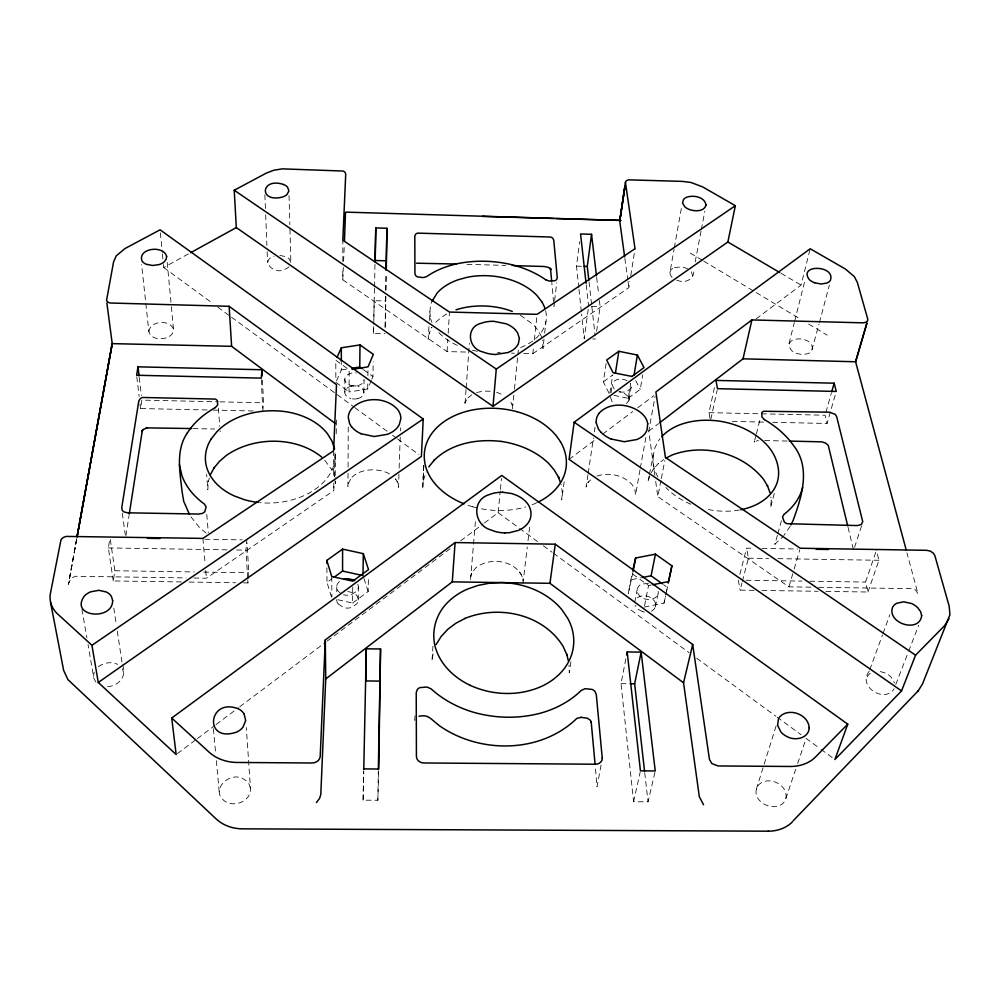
<?xml version="1.0" encoding="UTF-8"?>
<svg xmlns="http://www.w3.org/2000/svg" width="1000" height="1000" viewBox="0 0 1000 1000"><rect width="100%" height="100%" fill="white"/><g stroke="black" fill="none" stroke-linecap="round" stroke-linejoin="round"><path stroke-width="0.75" stroke-dasharray="5 3.75" d="M465.5 352.038L447.088 351.587L342.8 279.8L342.8 267.638M342.812 261.55L342.825 240.25M648.5 583.288L641.562 584.138A10.5 7.925 12.2 0 0 638.075 587.075C635 592.175 640.088 597.863 645.062 598.987A10.725 8.1 12.2 0 0 658.225 591.45M344.825 392.188L344.85 379.188M348.05 473.288L347.9 486.463L348.387 483.275L348.1 483.975L351.35 477.975L350.95 478.488C359.6 467.875 379.55 467.762 390.138 474.263M348.075 467.075L348.225 426.675M371.188 380.637L367.7 388.975L349.062 391.975L349.162 369.837L335.788 360.213L335.863 380.875M337.825 599.738L352.612 603.038L352.725 587M358.212 599.925L358.35 587.075M171.375 306.675L173.525 329.525L172.338 333.713A12.325 8.037 -4.1 0 1 166.312 337.812C160.375 339.825 150.612 338.963 148.887 331.737L141.625 264.575M363.888 392.625L364.05 379.625A9.65 6.587 0.8 0 1 363.413 381.863L362.675 382.875A9.438 6.45 0.8 0 1 359.075 385.213L357.55 385.675A9.65 6.587 0.8 0 1 350.913 385.538L349.45 385A9.438 6.45 0.8 0 1 346 382.5L345.337 381.438A9.65 6.587 0.8 0 1 345.438 376.95L346.25 375.938A9.438 6.45 0.8 0 1 349.862 373.625L351.388 373.188A9.65 6.587 0.8 0 1 356.287 372.975M627.175 380.763L625.763 380.087A9.525 6.45 8.8 0 0 617.812 379.425L616.388 379.862A9.325 6.312 8.8 0 0 613.25 382.163L612.375 385.387L614.038 388.675A9.325 6.312 8.8 0 0 615.1 389.637M367.7 388.975L367.788 383.075M367.9 375.712L368.013 368.338M378.638 771.988L377.863 800.263L363.088 800.188L363.55 771.875M377.863 800.263L378.312 770.863M385.613 296.488L385.112 329.075L385.9 296.35M385.712 290.287L385.975 273.212M386 290.163L386.262 273.137M610.388 397.075L612.013 401.488A9.262 6.312 8.9 0 0 614.312 403.275M352.612 603.038L368.162 591.487L368.413 576.9M373.562 333.438L373.7 325.637L373.562 333.438L385.037 333.725M371.775 379.25L372.938 376.475L373.2 361.737M363.088 800.188L363.75 770.763M374.425 288.3L373.762 324.125L374.137 300.675L385.838 300.988M374.6 286.875L374.975 263.538M148.887 331.737C149.925 320.55 170.275 319.05 173.525 329.525M122.4 664.912C127.788 675.837 117.888 687.2 106.737 686.438M398.925 474.275L398.575 487.413L397.088 481.112M399.137 468.075L400.225 437.075M400.438 430.875L400.55 427.775M423.762 465.412L422.725 489.188L423.75 466.1M193.925 578.025L206.4 578.212L333.787 490.6L334.113 482.938M334.375 476.812L335.487 450.737M336.213 433.75L336.6 419.888M342.8 279.8L343.325 267.425M343.587 261.238L344.325 244.225M423.775 465.662L423 481.725L426.175 471.95M93.525 676.4L94.188 672.275M428.95 326.587L428.225 339.212L429.387 332.788L429.1 333.475L431.887 327.337L431.463 327.9M429.263 320.637L430.5 305.075L432.025 301.275M415.025 715.713L414.775 720.312L415.075 719.013M447.088 351.587L447.812 339.425M448.175 333.338L449.45 312.062M432.962 646.15L431.962 661.188L433.338 651.963L433.188 652.675M466.037 389.6L464.925 405.05L465.2 402.175L465.05 402.9L467.425 398.175L466.987 398.688L472.3 394.3M466.15 388.062L469.375 343.275M470.55 579.412L473.413 545.188M473.512 544.1L475.7 518M243.312 582.85L247.963 582.913L248.212 580.013M248.337 578.562L248.837 572.75L247.037 542.925M262.787 411.188L263.512 402.8L262.488 380.262M247.688 578.45L245.95 550.138L246.863 539.938M484.412 522.975L498.137 512.663L500.25 490.95M500.412 489.4L501.463 478.55M513.812 395.138L512.425 409L512.1 403.95L512.288 404.65L509.412 399.65M514.438 388.975L517.675 356.625M517.825 355.087L518.438 348.925M523.675 353.462L532.85 353.688L533.663 346.112M534.325 340.062L536.95 315.85M543.987 339.05L543.013 348.612L542.362 340.2M544.65 333.175L545.962 321.425M554.462 301.962L553.962 306.5L551.8 282.425M554.625 300.487L556.712 282.725M522.925 583.7L527.275 546.975M528 540.85L529.812 525.55M578.787 287.775L576.487 266.163L579.6 241.65M785.938 798.263C788.1 785.913 772.087 776.988 761.737 782.525A15.488 12.425 22.6 0 0 757.087 787.2C750.025 803.675 780.475 815.425 785.938 798.263L795.713 769.25M588.225 309.438L584.225 338.725L581.587 314.025M564.175 481.812L561.675 499.975L562.325 491.8L562.325 492.55L561.175 484.35M596.613 331.312L600.125 306.663L599.4 300.5M812.2 349.613C814.425 334.825 780.375 335.6 791.413 350.35A11.963 7.675 12.9 0 0 796.413 353.387L802.487 354.613L808.075 353.675A11.963 7.675 12.9 0 0 811.637 350.85L819 324.1M587.938 474.762L586.1 487.038L588.25 481.887L587.888 482.5L592.562 478.162M588.175 473.237L593.462 437.95M594.388 431.812L595.075 427.212M609.038 393.225L603.362 381.838L606.663 360.025M125.9 535.75L129.012 515.688M609.9 393.038L612.612 375.588M611.05 392.8L612.388 384.263M532.85 353.688L628.9 287.613L629.837 281.625M630.775 275.637L635.013 248.7M181.388 581.938L113.263 580.938L114.875 570.737L110.25 539.188M207.087 409.975L140.55 408.525L141.875 400.112L218.287 401.8M113.263 580.938L108.35 547.925L110.025 537.688M570.938 661.787L569.25 672.85L569.025 665.05M613.95 395.363L628.225 398.288L630.65 383.762M629.038 399.75L631.175 386.938M628.225 398.288L640.238 389.363L642.75 374.85M672.1 277.4L670.362 274.962L669.938 272.438L674.038 249.412M674.312 247.887L681.688 206.45M640.013 469.812L635.538 495.025L634.875 489.375L631.812 484.225C622.737 474.712 607.688 471.838 595.55 476.587M640.288 468.288L646.112 436.163M76.575 539.375L68.525 583.612L70.912 578.5L75.487 576.263L186.137 577.913M654.862 475.387L648.75 431.125L649.85 425.1M650.125 423.6L655.062 396.475M651.438 584.975L648.562 585.538L632.038 573.638L628.237 593.787L632.913 572.425M649.125 475.962L648.012 481.85L649.675 476.025M649.412 474.5L654.812 447.887L658.375 440.938A63.987 44.662 12.4 0 1 659.95 438.787M676.688 280.2A11.387 7.138 9.4 0 0 678.538 280.788C686.137 283.475 695.225 278.475 693.737 269.45M695.2 261.788L701.05 231.137M701.338 229.6L704.85 211.213M601.075 765.1L597.013 786.812L595.225 765.713M634.7 602.4L637.15 589.725M654.9 772.425L648.037 801.812L633.587 801.737L621 683.662L626.312 656.475M810.8 587.175L788.938 586.85L657.8 496.613L661.038 480.062M661.325 478.55L664.85 460.5M644.538 605.662L648.562 585.538M655.337 606.9L658.263 592.875M644.25 607.087L664.025 603.1L665.525 595.962M665.825 594.538L667.312 587.4L663.575 584.712M664.025 603.1L666.175 593.05M666.475 591.613L668.612 581.562M709.975 418.175L709.013 412.65L715.013 384.8M710.775 419.475L717.163 390.163M633.587 801.737L640.125 772.325M289.037 266.762A11.638 7.375 -0.6 0 1 284.55 269.363C275.1 275.312 259.2 261.05 273.975 256.262M470.838 575.9L470.675 576.625L471.763 573.237L471.425 573.875L475.387 568.275C488.663 556.487 516.1 559.812 522.725 578.088L522.525 577.4L523.125 580.925L523.125 580.2M756.038 435.525L754.15 441.887L758.475 440.438M756.4 434.05L760.037 419.338M756.175 318.825L801.075 285.087L810.2 248.762M788.988 343.625L794.3 322.587M794.675 321.087L805.3 279.025M669.938 272.438L670.888 270.087A11.387 7.138 9.4 0 1 674.562 267.587M739.837 574.325L746.6 548.162L754.325 548.288M754.125 590.35L740.088 590.138L741.988 582.875M742.362 581.425L748.425 558.188L746.6 548.162M819.4 322.6L829.388 285.075M774.312 493.413L770.575 507.738L771.25 500.175L771.325 500.913L770.775 497.038M777.375 535.363L774.95 544.15L782.862 536.775M777.775 533.9L781.413 520.725M825.888 412.312L831.275 393.375M772.65 422.287L827.062 423.475L835.425 394.35M209.363 478.05L208.238 481.887L208.275 481.15L207.812 489.75L206.65 474.225M788.938 586.85L793.725 570.525M794.163 569.038L799.8 549.725M756.325 789.225L776.312 725.288M854.562 547.288L862.188 523.962M797.675 763.45L805.987 738.8M825.863 591.4L867.975 592.013L865.562 582.062L875.925 551.737M869.25 671.175C856.988 686.375 884.575 703.825 894.112 688.775M867.975 592.013L878.938 560.275L876.413 550.3M869.775 669.725L882.475 634.95M883 633.5L889.887 614.663M895.788 684.438L908.088 652.663M908.65 651.225L918.713 625.225M336.475 380.975L341.337 369.925L341.337 362.55M790.238 526.225L783.812 535.55M628.763 400.838L626.35 403.55M651.338 472.675L653.575 468.675L653.188 469.288L658.512 463.35L658.012 463.812L663.637 459.588M435.788 322.225L441.488 317.188L448.013 313.25M648.75 431.125L658.538 423.612M177.387 753.6L196.112 739.538M197.362 738.6L214.838 725.475M216.088 724.538L238.55 707.663M239.8 706.725L325.913 642.038M327.163 641.1L451.962 547.35M460.7 540.788L483.162 523.913M569.062 459.375L595.262 439.7M602.75 434.075L632.688 411.587M637.675 407.837L653.888 395.662M331.463 596.962L327.013 582.375L331.8 578.9M603.362 381.838L613.013 374.837M98.338 666.762C103.675 662.575 111.375 661.4 117.55 664.35M163.425 264.488L163.713 267.5L189.25 253.463M476.662 392.537L483.438 391.075L492.163 391.3M357.425 398.663L358.95 398.212A9.375 6.45 0.8 0 0 362.525 395.875L363.25 394.85A9.575 6.587 0.8 0 0 363.375 390.363L362.7 389.312A9.375 6.45 0.8 0 0 359.288 386.85L357.812 386.325M351.312 386.188L349.8 386.625A9.375 6.45 0.8 0 0 346.225 388.938L345.475 389.963A9.575 6.587 0.8 0 0 345.312 394.45L345.975 395.5A9.375 6.45 0.8 0 0 349.387 398L350.875 398.525M674.55 267.55L681.963 266.9L687.5 268.637M631.55 579.625L640.575 577.85M341.337 369.925L349.012 368.725M621 683.662L628.587 683.75M114.875 570.737L194.312 571.938M203.663 572.075L248.837 572.75M746.087 580.262L801.95 581.1M809.7 581.225L865.562 582.062M818.612 587.3L912.312 588.688L915.575 590.013L918.037 593.913L906.95 552.875M189.125 582.05L235.575 582.737M761.925 590.462L818.062 591.287M204.875 539.25L242.2 539.862M762.05 548.413L797.6 549M108.35 547.925L228.95 549.862M236.675 549.987L245.95 550.138M748.425 558.188L768.625 558.513M777.95 558.663L878.938 560.275M219.85 401.838L263.512 402.8M709.013 412.65L825.062 415.225L827.062 423.475M213.275 410.112L253.5 410.988M732.225 421.413L764.875 422.125M193.088 428.575L214.662 429.025M764.663 440.575L788.112 441.062M592.688 338.938L595.513 339.012M511.438 353.162L514.5 353.237M591.512 306.425L600.125 306.663M576.487 266.163L582.65 266.337M467.013 264.337L505.7 265.413M279.862 255.438L285.575 256.588A11.638 7.375 -0.6 0 1 289.6 259.4L290.887 263.113L289.875 226.25M347.788 591.525L353.075 592.712A10.525 8.125 -0.8 0 1 356.9 595.788L357.65 597.1A10.762 8.312 -0.8 0 1 356.662 604.062L350.925 607.638A10.762 8.312 -0.8 0 1 343.525 607.575L338.075 603.8M472.413 350.288L478.2 351.475M472.863 506.825C489.137 511.337 506.413 511.8 522.837 507.725A71.263 50.95 5.3 0 0 525.737 506.925M880.312 671.575L885.188 672.987A14.7 10.913 22 0 1 891.25 677.237L894.575 683.012M496.525 392.2L504 395.312M642.525 611.638L637.788 609.138L635.037 605.237M781.112 273.337L801.075 285.087M690.325 253.088L702.362 260.312M703.7 261.112L799.438 318.525M808.675 324.062L827.15 335.15M520.325 315.125L533.475 324.725L538.288 330.613L541.638 336.925M363.35 369.6L372.938 376.475M335.863 382.35L349.062 391.975M163.713 267.5L212.738 303.438M217.763 307.125L230.338 316.35M231.588 317.262L335.938 393.75M337.188 394.675L353.537 406.65M354.787 407.575L387.475 431.538M392.5 435.225L396.275 437.987M397.537 438.913L418.9 454.575M498.137 512.663L518.237 527.4M519.5 528.312L538.35 542.137M543.375 545.825L552.175 552.263M553.425 553.188L689.137 652.675M696.675 658.2L775.837 716.225M777.1 717.15L800.975 734.65M806 738.337L819.825 748.475M821.075 749.388L833.637 758.6M340.375 593.2L338.038 590.95A10.85 8.325 -0.7 0 1 337.425 583.95L338.363 582.663A10.613 8.15 -0.7 0 1 340.838 580.5M190.875 516.763L199.312 527.312L207.575 534.35M324.762 460.25L331.887 469.812L331.613 469.15L334.425 476.575L334.325 475.838M628.188 396.388L623.663 392.887A9.463 6.45 8.9 0 0 618.9 391.925M395.863 479.35L395.487 478.825L397.325 481.775M95.913 682.025L93.875 678.413L88.05 644.6M519.513 571.888L521.312 574.637M691.388 271.812L692.562 275.587M635.7 380.575L640.238 389.363M220.062 430.95L220.325 431.613M122.35 668.713L123.562 672.6M363.938 578.475L368.162 591.487M250.463 788.263L248.938 783.95A15.7 13.113 -10.3 0 0 243.625 779.125C230.75 770.612 209.938 789.112 223.95 800.575C233.475 808.225 251.562 801.413 250.463 788.263L246.287 727.537M848.062 527.362L853.5 550M738.337 580.15L740.088 590.138M81.95 609.25L86.9 637.962M113.8 608.062L116.363 624.963M117.287 631.112L122.163 663.375M429.712 311.712L430.675 318.463M624.862 258.4L627.837 279.925M628.05 281.462L628.9 287.613M655.7 481.45L657.8 496.613M122.3 513.15L125.213 534.362M334.95 480.538L335.363 483.537L335.325 477.625M596.663 277.413L598.663 294.337M136.8 376.763L139.125 396.425M140.013 403.988L140.55 408.525M139.238 377.425L141.35 395.575M589.025 281.9L591.65 305.05M591.825 306.6L595.163 335.925M644.737 772.7L648.037 801.812M586.237 284.8L588.65 306.35M578.962 289.325L581.425 312.475M160.375 232.838L162.262 252.425M162.4 253.938L163.275 262.975M167.213 262.475L171.238 305.15M213.375 728.662L215.775 754.562M216.337 760.662L219.3 792.663M202.9 538.4L205.188 564.425M205.725 570.55L206.4 578.212M206.762 514.4L208.287 532.5M334.913 452.925L335.325 476.138M218.412 408.225L219.725 426.413M247.775 579.938L247.963 582.913M261.325 379.637L262.65 408.188M264.875 194.8L265.438 208.637M265.675 214.788L266.913 245.538M267.15 251.7L267.587 262.462M289.037 195.538L289.837 224.725M653.05 455.4L653.188 463.25A63.837 44.55 12.4 0 0 659.188 479.062M326.875 567.737L327.013 582.375M331.763 576.512L331.887 596.962M333.6 450.788L333.725 476.812M333.75 482.938L333.787 490.6M336.75 586.763L336.775 593.913M335.238 456.912A65.075 46.212 -2.4 0 1 259.513 502.625M739.438 510.012A63.738 44.475 12.4 0 1 705.638 508.988M536.7 502.8A71.263 50.95 5.3 0 1 531.375 505.05M472.925 506.825A71.263 50.95 5.3 0 1 466.962 504.925M619.325 391.675A9.525 6.45 8.8 0 0 627.212 391.362L630.9 388.038A9.525 6.45 8.8 0 0 630.35 383.55M628.225 396.413A9.463 6.45 8.9 0 1 628.8 400.863M690.825 504.225A63.975 44.65 12.4 0 1 665.85 487.525M357.788 584.25A10.85 8.325 -0.7 0 1 356.788 591.225L351 594.8A10.85 8.325 -0.7 0 1 343.537 594.725M337.987 603.8A10.762 8.312 -0.8 0 1 336.7 599.625M357.388 398.688A9.575 6.587 0.8 0 1 350.838 398.537M351.275 386.163A9.575 6.587 0.8 0 1 357.775 386.3M500.363 352.275A58.562 38.4 4.7 0 1 497.45 352.5M457.3 345.387A58.562 38.4 4.7 0 1 438.65 332.388M431.987 322.45A58.562 38.4 4.7 0 1 430.538 318.438M545.638 310.738A58.463 38.338 4.7 0 1 519.5 347.962M867.125 676.963A14.7 10.913 22 0 1 871.25 672.837M651.287 611.15A10.625 8.088 12.3 0 0 654.737 608.2A10.637 8.088 12.3 0 0 654.613 601.3C651.45 596.312 644.425 594.487 639.087 596.812A10.412 7.925 12.3 0 0 635.625 599.75M644.338 612.038A10.625 8.088 12.3 0 1 642.513 611.65M76.775 538.525L68.438 584.45L76.787 538.525M775.4 543.438L774.938 544.1L775.4 543.438M754.625 441.45L754.188 442.062L754.688 441.425"/><path stroke-width="1.5" d="M334.2 577.163L342.575 571.075L342.587 549.113L363.3 553.65L368.537 569.6L352.775 581.163L331.763 576.512L326.8 560.413L342.587 549.113M625.425 182.4L635.013 248.7L537.112 314.337L449.45 312.062L342.825 240.25L345.725 174.062L345.037 172.338A5.763 3.45 1.3 0 0 343.025 171.038L282.375 168.863L273.775 170.238L266.262 173.137L234.225 190.238L236.312 227.587L492.987 406.362L727.862 242L735.35 205.7L702.7 186.925L690.975 182.475L682.337 181.388L628.775 179.85A5.663 3.375 7.7 0 0 625.55 181.887L619.738 221.125L624.65 256.863M362.163 368.75L359.762 367.025L359.988 344.925L341.337 347.8L337.025 357.45M189.45 514.375L183.75 501.425L182.087 491.725C180 472.137 175.387 450.325 187.4 432.812M363.025 574.125L363.3 553.65M378.338 769.312L380.55 648.975L366.3 648.812L363.775 769.212M386.012 270.113L386.938 228.275L375.788 227.95L375.012 261.988M380.55 648.975L378.725 769.013L363.6 768.9M386.3 270.05L386.938 228.275M366.3 648.812L365.763 680.938L379.7 681.087M375.788 227.95L375.2 260.5L386.163 260.8M98.263 682.475L421.413 456.413L423.212 418.988L160.075 229.812L125.075 248.5L116.213 255.875L113.6 261.775L106.562 300.3A6.438 4.088 -4.8 0 0 110.113 303L229.125 306.312L336.5 384.625L333.6 450.788L202.9 538.4L66.287 536.413A7.488 5.375 -10 0 0 63.15 537.675A7.488 5.375 -10 0 0 60.987 539.775L50.4 593.5C48.925 601.025 51.95 608.85 57.575 613.938L91.938 645.288L98.263 682.475L176.15 754.538L171.713 718.037L501.763 475.45L847.75 724.175L815.337 757.15C808.75 763.65 799.375 766.488 790.263 766.475L718.075 765.95L711.85 763.575L709.438 759.35L692.688 644.463L555.262 544.2L455.1 542.55L325.3 639.925L325.737 678.938L320.8 794.463L319.625 798.3L316.4 802.575M344.45 241.125L345.5 212.562M325.3 639.925L320.2 756.425C319.938 760.462 315.775 763.1 311.975 763L236.825 762.45C226.938 762.312 216.962 759.125 209.488 752.513L171.713 718.037M325.737 678.938L452.262 581.862L455.1 542.55M262 369.75L261.262 378.137L136.625 375.25L138 366.838L262 369.75L262.275 375.763M492.987 406.362L496.287 369.075L735.35 205.7M790.913 524.9L793.188 520.262C801.812 496.538 811.062 467.625 793.438 445.425A89.125 62.213 12.4 0 0 764.388 419.613M588.85 280.35L587.275 266.462L591.538 234.312L580.575 233.988L586.062 283.263M703.55 804.75L699.312 796.712L683.55 682.775L549.95 583.312L555.262 544.2M917.812 691.475L922.537 683.888L949.925 614.725L949.188 606.188L934.85 555.638L933.225 553.025L930.212 551.075L926.65 550.325L800.238 548.237L665.438 457.488L655.888 391.95L751.9 319.938L862.95 322.837L865.763 322.375L867.525 320.975L867.738 319.012L857.362 282.438L854.3 276.562L845.212 268.913L810.2 248.762L574.163 422.238L569.062 459.375L901.538 690.913L834.9 759.525L847.75 724.175M619.738 221.125L624.963 186.088L619.763 221L620.588 220.387L345.988 212.125M129.25 514.15L142.375 430.138L141.988 431.562L143.425 429.375L147.162 427.863L145.787 428.225M615.425 373.088L618.85 351.3L637.4 355.05L644.013 367.587L631.862 376.5M633.987 375.363L637.4 355.05M77.125 536.325L112.225 343.688L106.875 302.975M633.188 570.975L635.638 558L655.438 554.163L671.912 565.825L668.612 581.562L652.862 584.688M626.6 654.963L627.188 651.938L641.137 652.113L655.238 770.95L640.45 770.85L627.188 651.938M662.325 583.825L651.1 575.775L655.438 554.163M644.562 771.162L634.65 683.812L641.137 652.113M668.225 583.075L671.912 565.825M659.762 422.675L743.025 358.812L751.9 319.938M632.688 570.788L635.638 558M683.55 682.775L692.688 644.463M831.688 391.925L834.175 383.188L715.962 380.412L717.475 388.688L836.263 391.438L834.175 383.188M855.562 361.863L866.925 322.863M906.263 550.175L855.6 361.775L866.838 323.525M901.538 690.913L915.575 655.188L944.525 625.725L948.975 618.725M432.025 301.275L437.225 292.9A58.7 38.5 4.7 0 1 457.95 279.837L466.9 277.362A58.463 38.338 4.7 0 1 515.075 281.4A58.7 38.5 4.7 0 1 537 295.575L541.7 301.637M210.275 474.888L214.275 467.525L213.912 468.088L219.562 461.262L226.238 455.525C253.95 435.975 296.575 436.4 321.725 457.113M436.15 644.488L441.25 636.337L448.013 629.087L455.8 623.288L465.238 618.337M211.363 438.75L216.912 431.712A65.225 46.325 -2.4 0 1 242 415.9C255.787 411.062 270.625 409.688 285.1 411.6A65.05 46.2 -2.4 0 1 327.675 434.025L332.038 441.238L334.588 448.938M428.775 466.938L434.288 460.087L433.862 460.575C450.95 443.425 476.875 438.575 501.2 441.425L501.163 441.413C518.575 443.963 535.65 450.925 548.475 463.212L554.188 469.938L558.787 477.612L558.45 477.025L560.388 482.375M598.625 413.688C609.775 400.938 631.688 403.4 643.05 414.663A26 18 9.2 0 1 647.725 423.862M793.125 820.85L918.188 690.837M792.4 821.862C786.075 828.25 777 831.225 768.138 831.2M618.85 351.3L606.663 360.025L613.062 372.675L632.225 376.5M91.938 645.288L423.212 418.988M215.35 407.512L217.65 405.037L217.4 400.712A6.45 4.412 -3.6 0 0 215.275 399.075L142.537 397.463A6.513 4.412 -5.4 0 0 139.963 399L138.775 401.163L121.725 507.75L122.225 510.238A6.95 4.963 -7.6 0 0 124.412 512.087L127.7 512.812L198.65 514.05L202.113 513.45A6.875 4.975 -5.4 0 0 204.788 511.688L206.125 506.85L204.312 503.988A90.85 64.538 -2.4 0 1 181.9 475.538L179.412 464.738M190.6 252.712L236.312 227.587M666.087 458.075L672.25 454.938C703.812 443.25 742.038 452.612 763.462 479.175L767.613 486.125L767.362 485.525L770.212 493.175M464.85 618.475C499.212 604.388 543.612 614.4 563.212 646.562L566.95 654.925L566.763 654.262L568.35 660.85M456.012 309.85C472.663 304.3 494.637 304.55 512.288 311.462M419 716.225C428.525 714.463 429.325 717.9 439.975 726.137C480.325 754.025 540.85 753.413 576.838 718.388L581.213 717.325M642.075 577.55L651.1 575.775M344.137 579.113L347.837 578.663L353.175 579.85A10.613 8.15 -0.7 0 1 354.688 580.7M352.062 369.387L368.038 366.863L373.338 354.375L359.988 344.925M352.088 368.237L359.762 367.025M416.512 263.2L456.188 264.025M147.075 427.887L191.537 428.537M112.362 343.638L231.625 346.325L335.363 423.55M504.738 532.913L509.55 532.688L518.438 530.375A27.462 20.225 5.8 0 0 528.075 522.987C532.625 516.925 531.65 508.212 526.763 502.663A27.462 20.225 5.8 0 0 516.35 495.2L511.987 493.6L502.625 492.225M768.4 831.188L242.113 828.838C232.738 828.725 223.287 825.5 216.337 819.112L67.925 679.613L63.663 670.475L50.55 602.35M581.062 717.337L587.475 718.25L590.288 720.25L591.35 722.262L591.15 721.6L595.087 764.175M630.1 683.763L634.65 683.812M452.262 581.862L549.95 583.312M147.338 538.3L159.787 538.513M816.137 549.3L828.5 549.5M789.4 441.087L821.737 441.85L825.562 443.062L828.25 445.337L847.7 525.85M743.025 358.812L855.6 361.775M483.663 216.412L482.762 216.375L554.125 218.487M584.188 266.375L587.275 266.462M513.438 265.637L544.375 266.5L548.85 267.538L550.913 269.587L550.438 268.25L551.663 280.912M556.263 218.588L620.837 220.45M511.825 264.725C494.738 260.675 476.887 260.062 459.6 263.25A81.75 53.625 4.7 0 0 426.788 276.5L423.475 277.575L417.812 276.988A5.825 3.725 3 0 1 415.7 275.587L414.925 273.712L414.812 236.062L415.562 234.338A5.688 3.55 3 0 1 417.6 233.125L550.712 237.025A5.65 3.525 6.1 0 1 552.85 238.363L553.75 240.125L557.263 277.65L556.675 279.462A5.787 3.7 6.3 0 1 554.725 280.75L549.163 281.038L545.775 279.775M516.825 411.65C501.388 407.55 485.1 407.062 469.513 410.613A71.25 50.95 5.3 0 0 428.312 439.2C422.65 450.2 423.062 463.325 428.675 474.237A71.263 50.95 5.3 0 0 464.062 503.825M342.575 571.075L363 575.588M814.6 282.75L820.962 284L826.762 283.087A12.438 7.612 12.4 0 0 830.425 280.3C835.713 264.85 797.525 264.137 809.4 279.713A12.438 7.612 12.4 0 0 814.625 282.762M283.4 184.45C261.038 177.013 258.163 202.963 282.312 197.1A12.1 7.3 -0.2 0 0 286.975 194.55L288.9 190.938L287.587 187.237A12.1 7.3 -0.2 0 0 283.4 184.475M610.95 438.963L624.263 441.725L636.95 439.5A26 18 9.2 0 0 645.537 432.912L647.038 430.05L647.725 423.812M360.988 433.725L374.2 436.525L387.525 434.288A26.263 18.375 1.3 0 0 397.3 427.65L399.263 424.762L400.875 418.475A26.312 18.4 1.3 0 0 397.425 409.263C386.125 396.875 363.938 396.388 352.1 408.263A26.312 18.4 1.3 0 0 348.263 417.35L349.625 423.713L351.475 426.675M470.288 685.387C492.713 695.65 519.475 696.438 542.038 686.15A70.237 55.325 6.5 0 0 567.875 618.575L562.087 609.975A70.512 55.55 6.5 0 0 535.638 590.125A70.35 55.412 6.5 0 0 501.2 582.575L489.425 583.2L478.038 585.413L467.362 589.138A70.512 55.55 6.5 0 0 442.612 608.337C434.975 618.962 432 632.537 434.85 645.337A70.325 55.388 6.5 0 0 470.288 685.387M727.862 242L779.775 272.55M764.375 419.525L761.938 417L761.775 412.788A6.288 4.225 13.1 0 1 763.662 411.275L829.587 412.175L835.312 414.412L836.637 416.562L862.75 521.688L861.287 524.513L857.463 525.575L786.963 523.688A6.7 4.737 15.4 0 1 784.25 521.875L782.513 517.1L783.975 514.362A89.125 62.213 12.4 0 0 802.675 487.362M234.225 190.238L496.287 369.075M574.163 422.238L915.575 655.188M600.65 431.962L598.425 429.012L596.188 422.7M244.05 713.8L245.7 720.525L242.938 727.25A16.525 13.35 -8.4 0 1 236.475 732.163C203.1 743.438 208.175 696.75 238.475 708.875A16.525 13.35 -8.4 0 1 244.05 713.838M560.575 441.95C566.85 452.45 568.387 465.45 563.6 476.85A71.263 50.95 5.3 0 1 537.987 502.188M591.538 234.312L596.475 275.875M138 366.838L139.062 375.913M229.125 306.312L231.625 346.325M326.8 560.413L326.825 563.35M341.337 347.8L341.337 361.075M187.387 432.9A90.85 64.538 -2.4 0 1 215.338 407.6M258.163 502.425A64.963 46.137 -2.4 0 1 244.3 499.663L234.137 495.887A65.213 46.3 -2.4 0 1 211.737 477.912A64.963 46.137 -2.4 0 1 211.3 438.762M740.925 509.725A63.738 44.475 12.4 0 0 774.412 488.587C783.35 473.575 776.963 454.588 765.15 443.162A63.738 44.475 12.4 0 0 718.787 421.05C705.263 419.288 691.263 420.25 678.512 425.312A63.987 44.662 12.4 0 0 661.712 436.712M516.763 411.65A71.25 50.95 5.3 0 1 560.513 441.95M511.712 264.713A81.75 53.625 4.7 0 1 545.662 279.762M611.025 438.963A26 18 9.2 0 1 600.725 431.962M596.275 422.75A26 18 9.2 0 1 598.713 413.75M504.812 532.913A27.462 20.225 5.8 0 1 490.825 529.9C473.75 525.312 471.125 499.825 489.175 494.637A27.462 20.225 5.8 0 1 502.7 492.287M361.062 433.725A26.263 18.375 1.3 0 1 351.55 426.675M541.7 301.663A58.463 38.338 4.7 0 1 544.837 308.113M602.238 758.025C602.612 761.725 598.862 764.425 595.425 764.225L423.95 762.975C420.375 763.037 416.5 760.438 416.425 756.612L416.225 692.688L417.188 689.75A7.375 6 2.5 0 1 419.825 687.625L426.975 687.013L431.163 688.913A98.225 77.4 6.5 0 0 473.875 712.375C495.75 718.512 519.113 718.938 541.075 713.012A98.225 77.4 6.5 0 0 581.175 690.475L585.15 688.662L592.25 689.425A7.35 5.9 11.5 0 1 595.062 691.587L596.287 694.525L602.238 758.025M166.637 256.375L166.2 259.175L164.262 261.762A12.862 8.012 -3.4 0 1 159.1 264.587L152.487 265.5L146.237 264.237A12.862 8.012 -3.4 0 1 142.075 261.15C137.15 248.25 163.5 244.688 166.637 256.375M112.638 600.388C113.075 621.188 69.287 617.087 84.325 596.075A15.888 11.825 -10.6 0 1 90.787 591.8L98.85 590.312L106.388 592.013A15.888 11.825 -10.6 0 1 111.4 596.45L112.638 600.388M519.4 338.35L518.275 344.012L516.625 346.6A24.8 16.513 5 0 1 507.875 352.55L495.5 354.5A24.85 16.538 5 0 1 482.875 351.938C467.762 348.675 465.363 326.675 481.6 323.15A24.85 16.538 5 0 1 493.775 321.3L506.163 323.787A24.8 16.513 5 0 1 515.55 330.012L517.525 332.65L519.4 338.35M921.675 615.65C919.513 633.538 886.963 623.5 892.525 607.413A15.412 11.025 20.6 0 1 896.787 603.25L903.688 601.812L911.375 603.462A15.412 11.025 20.6 0 1 917.788 607.775L920.588 611.6L921.675 615.65M809.188 727.875C808.8 738.263 795.35 741.05 787.562 736.862A16.275 12.637 20.8 0 1 780.9 731.95L777.575 725.312L778.487 718.763A16.275 12.637 20.8 0 1 783.325 714.075C793.462 708.95 808.612 716.012 809.188 727.875M112.15 343.713L77.05 537L112.225 343.688M706.012 205.075C704.163 211.775 694.912 211.475 689.587 209.587A11.838 7.088 9.1 0 1 684.8 206.788L682.562 203.1L683.475 199.537A11.838 7.088 9.1 0 1 687.25 197.05C693.888 194.95 704.9 197.013 706.012 205.075"/></g></svg>
